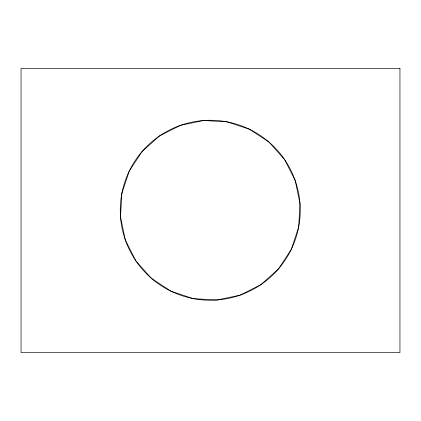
<?xml version="1.0" encoding="UTF-8"?>
<svg xmlns="http://www.w3.org/2000/svg" width="421" height="421" viewBox="0 0 421 421"><rect width="100%" height="100%" fill="white"/><g stroke="black" fill="none" stroke-linecap="round" stroke-linejoin="round"><path stroke-width="0.63" d="M121.853 193.423L120.511 216.878L125.284 239.881L135.846 260.862L151.481 278.397L171.121 291.29L193.423 298.657L216.878 299.999L239.881 295.226L260.862 284.664L278.397 269.03L291.29 249.395L298.657 227.087L299.999 203.632L295.226 180.63L284.664 159.648L269.03 142.114L249.395 129.226L227.087 121.853L203.632 120.511L180.63 125.284L159.648 135.846L142.114 151.481L129.226 171.121L121.853 193.423M399.95 68.412L21.05 68.412L21.05 352.587L399.95 352.587L399.95 68.412M151.481 278.397A89.989 89.989 0 0 0 298.657 227.087A89.989 89.989 0 0 0 180.63 125.284A89.989 89.989 0 0 0 151.481 278.397"/></g></svg>
